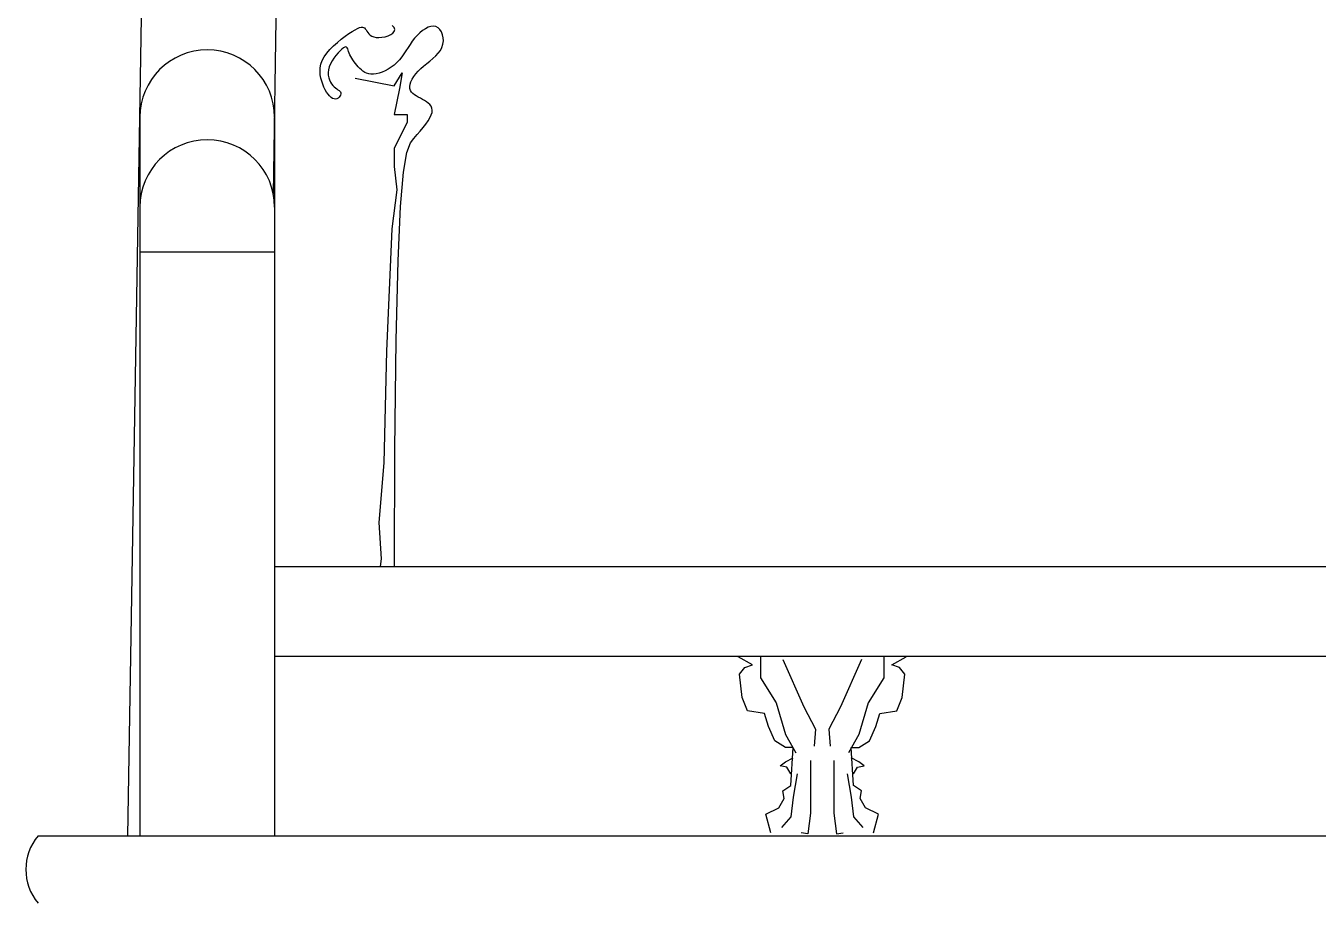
# Model space of a CAD drawing. Header units: inches. Extents: x 11 to 53.5, y 7.4 to 32.2.
# Drawn here: x 49.7878 to 50.0755, y 28.4337 to 28.6291 of the extents above; entities that cross this region are included whole.
import ezdxf

# ---------------------------------------------------------------- set-up
doc = ezdxf.new("R2010")
doc.units = ezdxf.units.IN
doc.header["$MEASUREMENT"] = 0
doc.layers.add('02', color=2, linetype='Continuous')

msp = doc.modelspace()

# ---------------------------------------------------------------- linework, layer by layer
at = {"layer": '02'}
for p, q in [((49.81049617574891, 28.44870040071854), (49.81466653113594, 28.69892172116105)), ((49.84288200209258, 28.59159999730199), (49.84451051030183, 28.68931048630638)), ((49.86973741542889, 28.62866545398155), (49.86935777388854, 28.62913923207979)), ((49.87796097164383, 28.62893125596182), (49.87735795610925, 28.62873628264951)), ((49.87853458101736, 28.6289883346706), (49.87796097164383, 28.62893125596182)), ((49.87906634315723, 28.62889056455769), (49.87853458101736, 28.6289883346706)), ((49.87954400535082, 28.62862833825947), (49.87906634315723, 28.62889056455769)), ((49.85712177967062, 28.62538216509873), (49.85800490804823, 28.62610535848379)), ((49.85800490804823, 28.62610535848379), (49.85887559546964, 28.62676412566524)), ((49.85887559546964, 28.62676412566524), (49.85969878043389, 28.62734377297765)), ((49.85969878043389, 28.62734377297765), (49.86043940190567, 28.62782960669737)), ((49.86043940190567, 28.62782960669737), (49.86107050415004, 28.62821051240625)), ((49.86107050415004, 28.62821051240625), (49.86159755368126, 28.62848969252972)), ((49.86159755368126, 28.62848969252972), (49.86203412266323, 28.62867392876959)), ((49.86203412266323, 28.62867392876959), (49.86239378302699, 28.62877000282769)), ((49.86239378302699, 28.62877000282769), (49.86269010705283, 28.62878469639126)), ((49.86269010705283, 28.62878469639126), (49.8629366666718, 28.62872479114757)), ((49.8629366666718, 28.62872479114757), (49.8631470341642, 28.62859706878388)), ((49.8631470341642, 28.62859706878388), (49.86333478146108, 28.62840831098746)), ((49.86333478146108, 28.62840831098746), (49.8635136690863, 28.6281671832783)), ((49.8635136690863, 28.6281671832783), (49.86369821181862, 28.62788988642004)), ((49.86369821181862, 28.62788988642004), (49.86390311268033, 28.62759450500906)), ((49.86390311268033, 28.62759450500906), (49.86414307481019, 28.62729912361264)), ((49.86414307481019, 28.62729912361264), (49.86443280123049, 28.62702182682714)), ((49.86443280123049, 28.62702182682714), (49.8647869951964, 28.62678069924895)), ((49.8647869951964, 28.62678069924895), (49.8652203596138, 28.62659382545989)), ((49.8652203596138, 28.62659382545989), (49.86574759762144, 28.62647929004178)), ((49.86574759762144, 28.62647929004178), (49.86637323335154, 28.626451033191)), ((49.86637323335154, 28.626451033191), (49.86706107444471, 28.62650641756208)), ((49.86706107444471, 28.62650641756208), (49.86776474965146, 28.62663866140955)), ((49.86776474965146, 28.62663866140955), (49.86843788772231, 28.62684098298795)), ((49.86843788772231, 28.62684098298795), (49.86903411717495, 28.62710660056636)), ((49.86903411717495, 28.62710660056636), (49.86950706687631, 28.62742873238475)), ((49.86950706687631, 28.62742873238475), (49.86981036546049, 28.62780059669766)), ((49.86989764156161, 28.62821541177417), (49.86973741542889, 28.62866545398155)), ((49.86981036546049, 28.62780059669766), (49.86989764156161, 28.62821541177417)), ((49.87433722332926, 28.62628639526682), (49.87381488629026, 28.62561915130372)), ((49.87490065357989, 28.62691652810626), (49.87433722332926, 28.62628639526682)), ((49.87549688314894, 28.62749353749113), (49.87490065357989, 28.62691652810626)), ((49.87611347073099, 28.62800046920328), (49.87549688314894, 28.62749353749113)), ((49.87673797548624, 28.62842036899546), (49.87611347073099, 28.62800046920328)), ((49.87735795610925, 28.62873628264951), (49.87673797548624, 28.62842036899546)), ((49.87995606914038, 28.6282214357141), (49.87954400535082, 28.62862833825947)), ((49.88029122431172, 28.6276969837725), (49.87995606914038, 28.6282214357141)), ((49.88053816099992, 28.62708210922737), (49.88029122431172, 28.6276969837725)), ((49.8806855689908, 28.6264039389005), (49.88053816099992, 28.62708210922737)), ((49.88072213830301, 28.62568959959916), (49.8806855689908, 28.6264039389005)), ((49.8547483602014, 28.62297296469641), (49.85545844442086, 28.62380127452506)), ((49.85545844442086, 28.62380127452506), (49.85626127137212, 28.62460923921916)), ((49.85626127137212, 28.62460923921916), (49.85712177967062, 28.62538216509873)), ((49.85772649172569, 28.62350136975309), (49.85727239210965, 28.62302514425554)), ((49.85814666104844, 28.62388717263256), (49.85772649172569, 28.62350136975309)), ((49.85850914902394, 28.62416446844308), (49.85814666104844, 28.62388717263256)), ((49.85879661337813, 28.6243204473374), (49.85850914902394, 28.62416446844308)), ((49.85901734835343, 28.6243633980428), (49.85879661337813, 28.6243204473374)), ((49.85918605697216, 28.62430688394833), (49.85901734835343, 28.6243633980428)), ((49.85931744237305, 28.62416446844308), (49.85918605697216, 28.62430688394833)), ((49.85942620757842, 28.62394971490156), (49.85931744237305, 28.62416446844308)), ((49.85952705584342, 28.62367618669831), (49.85942620757842, 28.62394971490156)), ((49.85963469007393, 28.62335744723695), (49.85952705584342, 28.62367618669831)), ((49.8597638134087, 28.62300705986289), (49.85963469007393, 28.62335744723695)), ((49.87239490632774, 28.62351343250501), (49.87192911966113, 28.62281454007624)), ((49.87285616886211, 28.6242213670719), (49.87239490632774, 28.62351343250501)), ((49.87332534856969, 28.62492704095511), (49.87285616886211, 28.6242213670719)), ((49.87381488629026, 28.62561915130372), (49.87332534856969, 28.62492704095511)), ((49.87958359063478, 28.62296637062699), (49.8800599332607, 28.62359499628091)), ((49.8800599332607, 28.62359499628091), (49.88041752026757, 28.62426092137483)), ((49.88041752026757, 28.62426092137483), (49.88063655872239, 28.62496621815971)), ((49.88063655872239, 28.62496621815971), (49.88072213830301, 28.62568959959916)), ((49.85330255547879, 28.61969928515627), (49.85345580705317, 28.62049783091951)), ((49.85345580705317, 28.62049783091951), (49.85373799336949, 28.62131220062455)), ((49.85373799336949, 28.62131220062455), (49.85416607974904, 28.62213900344231)), ((49.85416607974904, 28.62213900344231), (49.8547483602014, 28.62297296469641)), ((49.85559171481864, 28.62057770600385), (49.85532423152463, 28.61992063477536)), ((49.85594402378766, 28.62123477705772), (49.85559171481864, 28.62057770600385)), ((49.85635740702847, 28.62187376342789), (49.85594402378766, 28.62123477705772)), ((49.85680811348712, 28.62247658066352), (49.85635740702847, 28.62187376342789)), ((49.85727239210965, 28.62302514425554), (49.85680811348712, 28.62247658066352)), ((49.85992611301472, 28.62263708095433), (49.8597638134087, 28.62300705986289)), ((49.86012121182276, 28.62225353862758), (49.85992611301472, 28.62263708095433)), ((49.86034571679184, 28.6218609539881), (49.86012121182276, 28.62225353862758)), ((49.86059623499742, 28.62146384815586), (49.86034571679184, 28.6218609539881)), ((49.8608693732821, 28.62106674222176), (49.86059623499742, 28.62146384815586)), ((49.86116173883775, 28.62067415727669), (49.8608693732821, 28.62106674222176)), ((49.86146993839057, 28.62029061442608), (49.86116173883775, 28.62067415727669)), ((49.861790579016, 28.61992063477536), (49.86146993839057, 28.62029061442608)), ((49.8697762466908, 28.62033413010958), (49.86913157239897, 28.61984076049138)), ((49.87038020472383, 28.62088514414226), (49.8697762466908, 28.62033413010958)), ((49.87093420999, 28.62148909305123), (49.87038020472383, 28.62088514414226)), ((49.87144636790609, 28.62213599265105), (49.87093420999, 28.62148909305123)), ((49.87192911966113, 28.62281454007624), (49.87144636790609, 28.62213599265105)), ((49.87633100125814, 28.62010581335361), (49.87701092529451, 28.62066662209126)), ((49.87701092529451, 28.62066662209126), (49.87770215942865, 28.62122517017432)), ((49.87770215942865, 28.62122517017432), (49.87837869054047, 28.62178936959553)), ((49.87837869054047, 28.62178936959553), (49.87901450527707, 28.62236713240581)), ((49.87901450527707, 28.62236713240581), (49.87958359063478, 28.62296637062699)), ((49.85326127367435, 28.61891995417844), (49.85330255547879, 28.61969928515627)), ((49.8533149965514, 28.61816322884423), (49.85326127367435, 28.61891995417844)), ((49.85344675890511, 28.6174324999827), (49.8533149965514, 28.61816322884423)), ((49.85363959576344, 28.61673115845205), (49.85344675890511, 28.6174324999827)), ((49.85515948149251, 28.61927957568859), (49.85509199797517, 28.61866225234716)), ((49.85509199797517, 28.61866225234716), (49.85511047110768, 28.61807431623473)), ((49.85511047110768, 28.61807431623473), (49.85520359079229, 28.61752141880587)), ((49.85532423152463, 28.61992063477536), (49.85515948149251, 28.61927957568859)), ((49.85520359079229, 28.61752141880587), (49.85536004681481, 28.61700921152968)), ((49.86111499051904, 28.61741290510125), (49.86980112883603, 28.61567679223098)), ((49.86212177571716, 28.61956930459727), (49.861790579016, 28.61992063477536)), ((49.86246767555704, 28.6192439707609), (49.86212177571716, 28.61956930459727)), ((49.86283393352633, 28.61895254533173), (49.86246767555704, 28.6192439707609)), ((49.86322620473211, 28.61870294034615), (49.86283393352633, 28.61895254533173)), ((49.86365014404865, 28.61850306786963), (49.86322620473211, 28.61870294034615)), ((49.86411140658302, 28.61836083995312), (49.86365014404865, 28.61850306786963)), ((49.86461564755874, 28.61828416863299), (49.86411140658302, 28.61836083995312)), ((49.86516852173364, 28.61828096597473), (49.86461564755874, 28.61828416863299)), ((49.86577247976666, 28.61835726019653), (49.86516852173364, 28.61828096597473)), ((49.86641715417491, 28.61851154422929), (49.86577247976666, 28.61835726019653)), ((49.86708897267809, 28.61874042717117), (49.86641715417491, 28.61851154422929)), ((49.86777436322873, 28.61904051812034), (49.86708897267809, 28.61874042717117)), ((49.86845975389579, 28.61940842620405), (49.86777436322873, 28.61904051812034)), ((49.86913157239897, 28.61984076049138), (49.86845975389579, 28.61940842620405)), ((49.86980112883603, 28.61567679223098), (49.87153835649943, 28.61857031368144)), ((49.87153835649943, 28.61857031368144), (49.87095928061163, 28.61509808795544)), ((49.87379433968445, 28.61717178497364), (49.87415305766618, 28.61775802571518)), ((49.87415305766618, 28.61775802571518), (49.87459207707425, 28.61835330865305)), ((49.87459207707425, 28.61835330865305), (49.87510574303442, 28.61894859148905)), ((49.87510574303442, 28.61894859148905), (49.8756884004396, 28.619534831925)), ((49.8756884004396, 28.619534831925), (49.87633100125814, 28.62010581335361)), ((49.85387654180514, 28.61606259509589), (49.85363959576344, 28.61673115845205)), ((49.85414270564789, 28.61543114265968), (49.85387654180514, 28.61606259509589)), ((49.85443148956975, 28.61484490156889), (49.85414270564789, 28.61543114265968)), ((49.85473836967131, 28.61431291409261), (49.85443148956975, 28.61484490156889)), ((49.85536004681481, 28.61700921152968), (49.8555685291939, 28.61654334586073)), ((49.8555685291939, 28.61654334586073), (49.85581772783181, 28.61612947325356)), ((49.85581772783181, 28.61612947325356), (49.85609633274717, 28.61577324517729)), ((49.85609633274717, 28.61577324517729), (49.85639284524942, 28.61547729897737)), ((49.85639284524942, 28.61547729897737), (49.85669501274234, 28.6152322156211)), ((49.85669501274234, 28.6152322156211), (49.85699039426973, 28.61502556195209)), ((49.85699039426973, 28.61502556195209), (49.85726654864257, 28.61484490482852)), ((49.85726654864257, 28.61484490482852), (49.85751103478825, 28.61467781106493)), ((49.85751103478825, 28.61467781106493), (49.85771141163414, 28.61451184754859)), ((49.85771141163414, 28.61451184754859), (49.85785523810765, 28.61433458109403)), ((49.87095928061163, 28.61509808795544), (49.86980112883603, 28.60931103175407)), ((49.87325654560109, 28.61555773902527), (49.87334042866124, 28.6160625993305)), ((49.87327558416283, 28.61509809016733), (49.87325654560109, 28.61555773902527)), ((49.87339980652897, 28.61468986932031), (49.87327558416283, 28.61509809016733)), ((49.87334042866124, 28.6160625993305), (49.87352157835258, 28.61660362874117)), ((49.87361790248534, 28.61432799016783), (49.87339980652897, 28.61468986932031)), ((49.87352157835258, 28.61660362874117), (49.87379433968445, 28.61717178497364)), ((49.85505882182034, 28.61384422255814), (49.85473836967131, 28.61431291409261)), ((49.85538832200101, 28.61344786926364), (49.85505882182034, 28.61384422255814)), ((49.8557223461975, 28.61313289652188), (49.85538832200101, 28.61344786926364)), ((49.8560563705104, 28.61290834663104), (49.8557223461975, 28.61313289652188)), ((49.85638587069107, 28.6127832619184), (49.8560563705104, 28.61290834663104)), ((49.85670556881806, 28.61276216351852), (49.85638587069107, 28.6127832619184)), ((49.85700717088176, 28.61283148799865), (49.85670556881806, 28.61276216351852)), ((49.85728162873411, 28.61297315077699), (49.85700717088176, 28.61283148799865)), ((49.85751989434348, 28.61316906727169), (49.85728162873411, 28.61297315077699)), ((49.85771291967822, 28.61340115288639), (49.85751989434348, 28.61316906727169)), ((49.85785165659027, 28.6136513230247), (49.85771291967822, 28.61340115288639)), ((49.85792705704799, 28.61390149311936), (49.85785165659027, 28.6136513230247)), ((49.85785523810765, 28.61433458109403), (49.85793007313615, 28.61413357858854)), ((49.85793007313615, 28.61413357858854), (49.85792705704799, 28.61390149311936)), ((49.87391516900962, 28.61400454071717), (49.87361790248534, 28.61432799016783)), ((49.87427690296309, 28.61371160891739), (49.87391516900962, 28.61400454071717)), ((49.87468840120701, 28.61344128276122), (49.87427690296309, 28.61371160891739)), ((49.87513496071907, 28.61318565021228), (49.87468840120701, 28.61344128276122)), ((49.87560187836053, 28.61293679926329), (49.87513496071907, 28.61318565021228)), ((49.87607445099266, 28.61268681786331), (49.87560187836053, 28.61293679926329)), ((49.87653778711675, 28.61242798239417), (49.87607445099266, 28.61268681786331)), ((49.8769762410956, 28.61215332279406), (49.87653778711675, 28.61242798239417)), ((49.87737397869924, 28.61185605741938), (49.8769762410956, 28.61215332279406)), ((49.8777151660469, 28.61152940456831), (49.87737397869924, 28.61185605741938)), ((49.86980112883603, 28.60931103175407), (49.87269650827503, 28.60931103175407)), ((49.87269650827503, 28.60931103175407), (49.87269650827503, 28.60757491888379)), ((49.87798396890858, 28.61116658259724), (49.8777151660469, 28.61152940456831)), ((49.8777272301667, 28.60859066218271), (49.87802355407612, 28.60922023078619)), ((49.87816455305429, 28.61076080984802), (49.87798396890858, 28.61116658259724)), ((49.87802355407612, 28.60922023078619), (49.87819772932554, 28.60979328532429)), ((49.87824108460327, 28.61030530464794), (49.87816455305429, 28.61076080984802)), ((49.87819772932554, 28.60979328532429), (49.87824108460327, 28.61030530464794)), ((49.8131649256392, 28.60870040072204), (49.8131649256392, 28.44870040071854)), ((49.84316492566714, 28.60870040072204), (49.84316492566714, 28.44870040071854)), ((49.87269650827503, 28.60757491888379), (49.86980112883603, 28.60178786268242)), ((49.87559188783044, 28.60564288145705), (49.87624108613809, 28.60643068914377)), ((49.87624108613809, 28.60643068914377), (49.87682242409201, 28.60718910964514)), ((49.87682242409201, 28.60718910964514), (49.8773223294119, 28.60791136123024)), ((49.8773223294119, 28.60791136123024), (49.8777272301667, 28.60859066218271)), ((49.87261055174159, 28.60085198716278), (49.87337567840578, 28.60298577413213)), ((49.87337567840578, 28.60298577413213), (49.87414419799453, 28.60400623134937)), ((49.87414419799453, 28.60400623134937), (49.87488840110009, 28.60483246828679)), ((49.87488840110009, 28.60483246828679), (49.87559188783044, 28.60564288145705)), ((49.86980112883603, 28.60178786268242), (49.86980112883603, 28.59773691935133)), ((49.87187935537068, 28.59650058275455), (49.87261055174159, 28.60085198716278)), ((49.86980112883603, 28.59773691935133), (49.87038020472383, 28.59252856744005)), ((49.87121262631254, 28.58882727320614), (49.87187935537068, 28.59650058275455)), ((49.87038020472383, 28.59252856744005), (49.86922205294823, 28.58384798980277)), ((49.87064090205232, 28.57672777081624), (49.87121262631254, 28.58882727320614)), ((49.86922205294823, 28.58384798980277), (49.86806390117263, 28.55664883499575)), ((49.84316492566714, 28.5787004007232), (49.8131649256392, 28.5787004007232)), ((49.87019471949307, 28.55909778789809), (49.87064090205232, 28.57672777081624)), ((49.86990461600354, 28.53483303675038), (49.87019471949307, 28.55909778789809)), ((49.86806390117263, 28.55664883499575), (49.86748482528483, 28.53176449733454)), ((49.86982011384671, 28.50870040071622), (49.86990461600354, 28.53483303675038)), ((49.86748482528483, 28.53176449733454), (49.86632667350923, 28.51845427207608)), ((49.86632667350923, 28.51845427207608), (49.86690574939703, 28.51035239872889)), ((49.84316492566714, 28.50870040071622), (50.30782742597503, 28.50870040071622)), ((49.86690574939703, 28.51035239872889), (49.86666959893765, 28.50870040071622)), ((49.84316492566714, 28.48870040071214), (50.30782742597503, 28.48870040071214)), ((49.94958486789247, 28.48676439329009), (49.94637157543903, 28.48851597910997)), ((49.95133757285649, 28.48851597910997), (49.95133757285649, 28.48384509248152)), ((49.95630357015753, 28.48793212160835), (49.96097745010039, 28.4774226200332)), ((49.97383057649122, 28.48793212160835), (49.96915669654837, 28.4774226200332)), ((49.97879657379227, 28.48851597910997), (49.97879657379227, 28.48384509248152)), ((49.98054927875629, 28.48676439329009), (49.98376257120972, 28.48851597910997)), ((49.94666369291363, 28.48472088538418), (49.94783216292845, 28.48618053578847)), ((49.94783216292845, 28.48618053578847), (49.94958486789247, 28.48676439329009)), ((49.9823019837203, 28.48618053578847), (49.98054927875629, 28.48676439329009)), ((49.98347045373512, 28.48472088538418), (49.9823019837203, 28.48618053578847)), ((49.94724792797925, 28.47946614125411), (49.94666369291363, 28.48472088538418)), ((49.95133757285649, 28.48384509248152), (49.95484298278453, 28.47829841295042)), ((49.97879657379227, 28.48384509248152), (49.97529116398064, 28.47829841295042)), ((49.98288621878592, 28.47946614125411), (49.98347045373512, 28.48472088538418)), ((49.94841639787765, 28.47654684044554), (49.94724792797925, 28.47946614125411)), ((49.9817177487711, 28.47654684044554), (49.98288621878592, 28.47946614125411)), ((49.95221392528029, 28.47596296962892), (49.94841639787765, 28.47654684044554)), ((49.95484298278453, 28.47829841295042), (49.95688780522315, 28.47129208300047)), ((49.96097745010039, 28.4774226200332), (49.96360648583496, 28.47245981131872)), ((49.96915669654837, 28.4774226200332), (49.9665276608138, 28.47245981131872)), ((49.97529116398064, 28.47829841295042), (49.97324634142561, 28.47129208300047)), ((49.97792022136846, 28.47596296962892), (49.9817177487711, 28.47654684044554)), ((49.95309027782051, 28.47304366882035), (49.95221392528029, 28.47596296962892)), ((49.97704386894466, 28.47304366882035), (49.97792022136846, 28.47596296962892)), ((49.95455086530993, 28.46983243259618), (49.95309027782051, 28.47304366882035)), ((49.95688780522315, 28.47129208300047), (49.95922474513637, 28.46720506718865)), ((49.96360648583496, 28.47245981131872), (49.96331436836036, 28.46866471759294)), ((49.9665276608138, 28.47245981131872), (49.9668197782884, 28.46866471759294)), ((49.97324634142561, 28.47129208300047), (49.97090940151239, 28.46720506718865)), ((49.97558328145524, 28.46983243259618), (49.97704386894466, 28.47304366882035)), ((49.95688780522315, 28.4683727821919), (49.95455086530993, 28.46983243259618)), ((49.95864051018717, 28.4683727821919), (49.95688780522315, 28.4683727821919)), ((49.95805627512155, 28.45990680183767), (49.95864051018717, 28.4683727821919)), ((49.9720778715272, 28.45990680183767), (49.97149363646159, 28.4683727821919)), ((49.97149363646159, 28.4683727821919), (49.97324634142561, 28.4683727821919)), ((49.97324634142561, 28.4683727821919), (49.97558328145524, 28.46983243259618)), ((49.95571933520833, 28.46428575306508), (49.95688780522315, 28.46516154596774)), ((49.95688780522315, 28.46516154596774), (49.95864051018717, 28.4660373388704)), ((49.96243801593656, 28.46545348138333), (49.96243801593656, 28.45377626480494)), ((49.96769613082861, 28.46545348138333), (49.96769613082861, 28.45377626480494)), ((49.97324634142561, 28.46516154596774), (49.97149363646159, 28.4660373388704)), ((49.97441481144043, 28.46428575306508), (49.97324634142561, 28.46516154596774)), ((49.95717992269775, 28.46399383096449), (49.95571933520833, 28.46428575306508)), ((49.95805627512155, 28.4625341805602), (49.95717992269775, 28.46399383096449)), ((49.95951686261097, 28.4625341805602), (49.95864051018717, 28.45727942311513)), ((49.97061728403779, 28.4625341805602), (49.97149363646159, 28.45727942311513)), ((49.9720778715272, 28.4625341805602), (49.97295422395101, 28.46399383096449)), ((49.97295422395101, 28.46399383096449), (49.97441481144043, 28.46428575306508)), ((49.95630357015753, 28.45873908684897), (49.95805627512155, 28.45990680183767)), ((49.97383057649122, 28.45873908684897), (49.9720778715272, 28.45990680183767)), ((49.95542721773373, 28.45494397980818), (49.95659568774855, 28.4569875010291)), ((49.95659568774855, 28.4569875010291), (49.95630357015753, 28.45873908684897)), ((49.95864051018717, 28.45727942311513), (49.95805627512155, 28.45290047190228)), ((49.97149363646159, 28.45727942311513), (49.9720778715272, 28.45290047190228)), ((49.97353845901662, 28.4569875010291), (49.97383057649122, 28.45873908684897)), ((49.97470692891503, 28.45494397980818), (49.97353845901662, 28.4569875010291)), ((49.95250604275489, 28.4534843294039), (49.95542721773373, 28.45494397980818)), ((49.95367451276971, 28.44939731359208), (49.95250604275489, 28.4534843294039)), ((49.96243801593656, 28.45377626480494), (49.96185378087094, 28.44910537817649)), ((49.96769613082861, 28.45377626480494), (49.96828036577782, 28.44910537817649)), ((49.97762810389386, 28.4534843294039), (49.97470692891503, 28.45494397980818)), ((49.97645963387905, 28.44939731359208), (49.97762810389386, 28.4534843294039)), ((49.95805627512155, 28.45290047190228), (49.95601145268293, 28.45056502858078)), ((49.9720778715272, 28.45290047190228), (49.97412269396582, 28.45056502858078)), ((49.7904961758467, 28.44870040071854), (50.36049617579548, 28.44870040071854)), ((49.96185378087094, 28.44910537817649), (49.96039321515119, 28.44939731359208)), ((49.96828036577782, 28.44910537817649), (49.96974093149757, 28.44939731359208))]:
    msp.add_line(p, q, dxfattribs=at)
for centre, radius, start, end in [((49.82816492565317, 28.60870040072204), 0.015, 0, 180), ((49.82816492565317, 28.58870040071796), 0.015, 0, 180), ((49.79944526086902, 28.44120040071156), 0.01167630607055381, 140.0344861973272, 219.9655138026727)]:
    msp.add_arc(centre, radius, start, end, dxfattribs=at)

doc.saveas('drawing.dxf')
